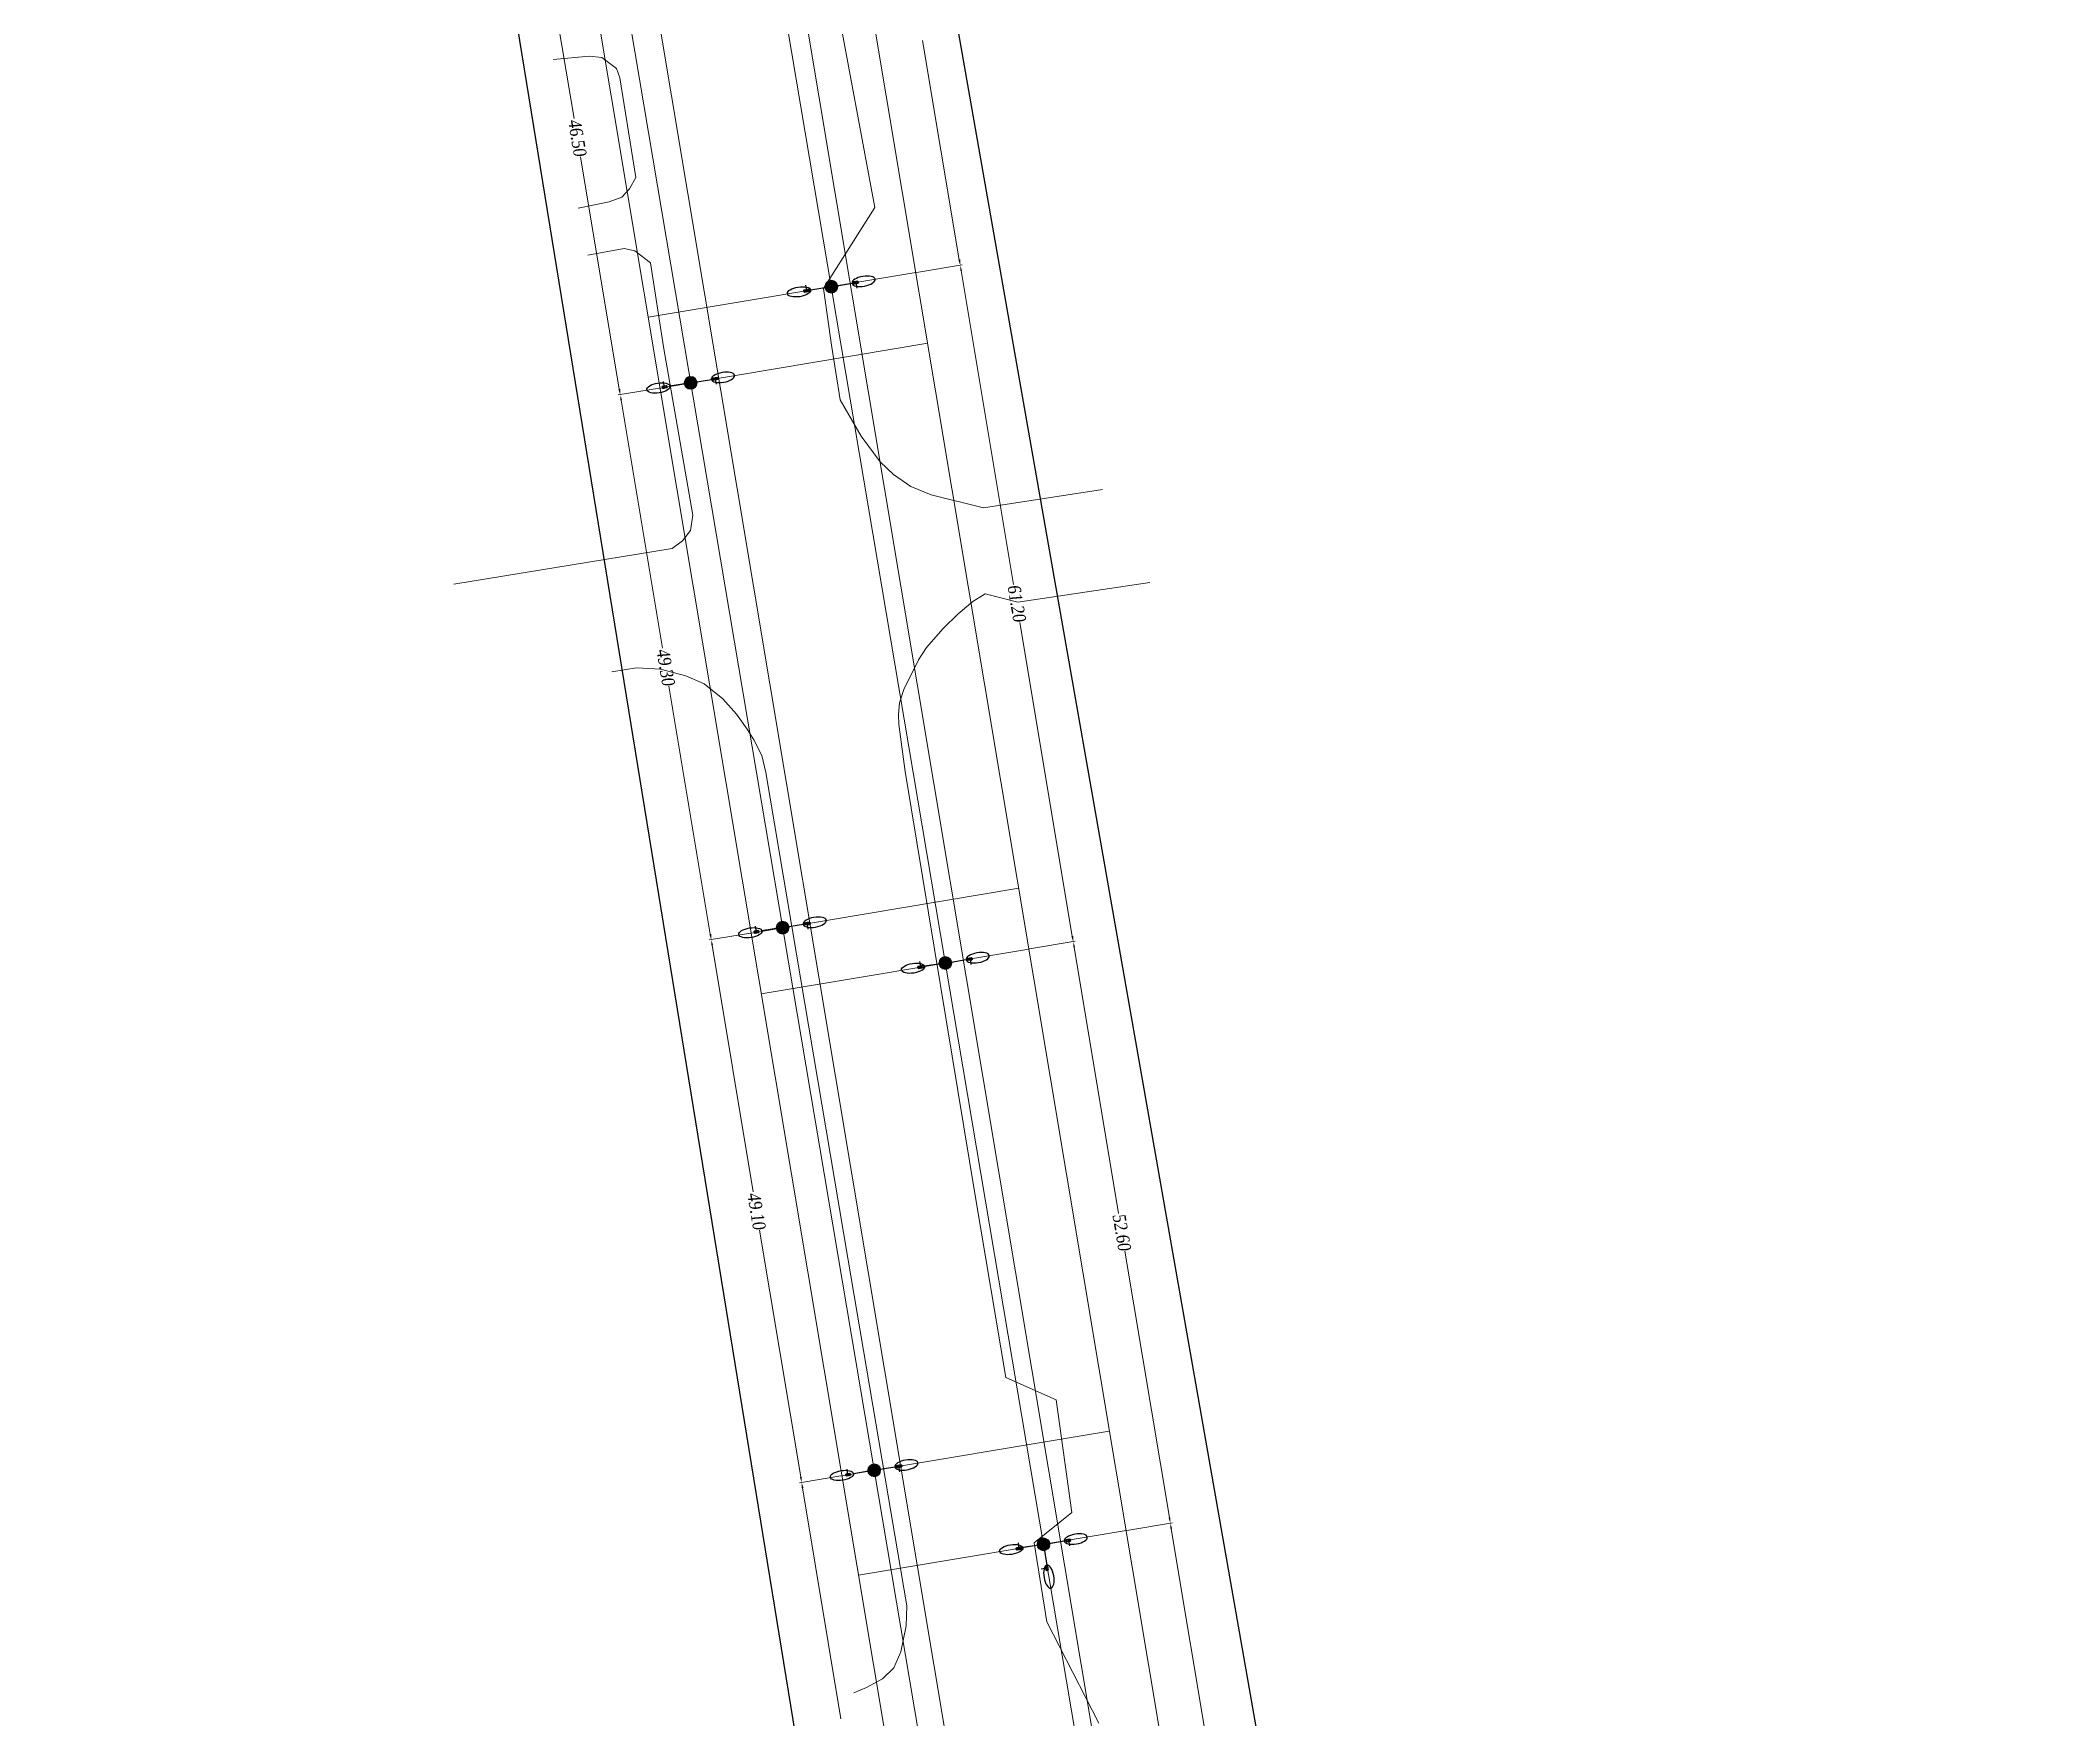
# Model space of a CAD drawing. Extents: x 2474 to 3317, y 1800 to 4862.
# Drawn here: x 2734.6 to 2914.8, y 3581.3 to 3731.2 of the extents above; entities that cross this region are included whole.
import ezdxf

# ---------------------------------------------------------------- set-up
doc = ezdxf.new("R2010")
doc.units = 0
doc.header["$MEASUREMENT"] = 0
for name, color, linetype in [('DLXLUM01', 2, 'Continuous'), ('DLXLUM02', 4, 'Continuous'), ('DLXLUM03', 3, 'Continuous'), ('DLXLUMEX', 2, 'Continuous'), ('DLXSCENE', 7, 'Continuous')]:
    doc.layers.add(name, color=color, linetype=linetype)
doc.layers.add('ОСВЕЩЕНИЕ', color=7, linetype='Continuous', lineweight=15)
doc.layers.add('ситуация', color=7, linetype='Continuous', lineweight=15)
doc.styles.add('стиль2', font='times.ttf', dxfattribs={"width": 0.85, "oblique": 5, "height": 1.15})

# ---------------------------------------------------------------- blocks, each defined once
blk = doc.blocks.new('*U76')
for p, q in [((0.16, 0.11), (-0.19, 0.06)), ((-0.19, 0.06), (0.16, 0.11)), ((-0.19, 0.06), (-0.16, -0.11)), ((-0.15, 0.06), (-0.19, 0.06)), ((-0.16, -0.11), (-0.19, 0.06)), ((-0.19, 0.06), (-0.15, 0.06)), ((0.2, 0.12), (-0.15, 0.06)), ((-0.15, 0.06), (0.2, 0.12)), ((-0.15, 0.06), (-0.12, -0.11)), ((-0.12, -0.11), (-0.15, 0.06)), ((0.16, 0.11), (0.2, 0.12)), ((0.2, 0.12), (0.16, 0.11)), ((0.19, -0.06), (0.16, 0.11)), ((0.16, 0.11), (0.19, -0.06)), ((0.23, -0.05), (0.2, 0.12)), ((0.2, 0.12), (0.23, -0.05)), ((-0.16, -0.11), (0.19, -0.06)), ((0.19, -0.06), (-0.16, -0.11)), ((-0.16, -0.11), (-0.12, -0.11)), ((-0.12, -0.11), (-0.16, -0.11)), ((-0.12, -0.11), (0.23, -0.05)), ((0.23, -0.05), (-0.12, -0.11)), ((0.19, -0.06), (0.23, -0.05)), ((0.23, -0.05), (0.19, -0.06))]:
    blk.add_line(p, q)
at = {"color": 1}
blk.add_line((0.04, 0.01), (0.12, -0.49), dxfattribs=at)
at = {"layer": 'DLXLUMEX', "color": 7}
blk.add_text('2', height=0.1, dxfattribs=at).set_placement((0, 0))
blk = doc.blocks.new('*U77')
for p, q in [((0.2, 0.12), (-0.31, 0.03)), ((-0.31, 0.03), (0.2, 0.12)), ((-0.27, 0.04), (-0.31, 0.03)), ((-0.31, 0.03), (-0.27, 0.04)), ((-0.31, 0.03), (-0.28, -0.13)), ((-0.28, -0.13), (-0.31, 0.03)), ((0.24, 0.13), (-0.27, 0.04)), ((-0.27, 0.04), (0.24, 0.13)), ((-0.27, 0.04), (-0.24, -0.13)), ((-0.24, -0.13), (-0.27, 0.04)), ((0.24, 0.13), (0.2, 0.12)), ((0.2, 0.12), (0.24, 0.13)), ((0.23, -0.05), (0.2, 0.12)), ((0.2, 0.12), (0.23, -0.05)), ((0.27, -0.04), (0.24, 0.13)), ((0.24, 0.13), (0.27, -0.04)), ((-0.28, -0.13), (0.23, -0.05)), ((0.23, -0.05), (-0.28, -0.13)), ((-0.24, -0.13), (-0.28, -0.13)), ((-0.28, -0.13), (-0.24, -0.13)), ((-0.24, -0.13), (0.27, -0.04)), ((0.27, -0.04), (-0.24, -0.13)), ((0.23, -0.05), (0.27, -0.04)), ((0.27, -0.04), (0.23, -0.05))]:
    blk.add_line(p, q)
at = {"color": 1}
blk.add_line((-0.04, -0.01), (-0.12, 0.49), dxfattribs=at)
at = {"layer": 'DLXLUMEX', "color": 7}
blk.add_text('1', height=0.1, dxfattribs=at).set_placement((0, 0))
blk = doc.blocks.new('*U79')
for p, q in [((0.06, 0.19), (-0.11, 0.16)), ((-0.11, 0.16), (0.06, 0.19)), ((-0.11, 0.16), (-0.06, -0.19)), ((-0.06, -0.19), (-0.11, 0.16)), ((-0.11, 0.16), (-0.11, 0.12)), ((-0.11, 0.12), (-0.11, 0.16)), ((0.06, 0.15), (-0.11, 0.12)), ((-0.11, 0.12), (0.06, 0.15)), ((-0.11, 0.12), (-0.05, -0.23)), ((-0.05, -0.23), (-0.11, 0.12)), ((0.11, -0.16), (0.06, 0.19)), ((0.06, 0.15), (0.06, 0.19)), ((0.06, 0.19), (0.11, -0.16)), ((0.06, 0.19), (0.06, 0.15)), ((0.12, -0.2), (0.06, 0.15)), ((0.06, 0.15), (0.12, -0.2)), ((-0.06, -0.19), (0.11, -0.16)), ((0.11, -0.16), (-0.06, -0.19)), ((-0.06, -0.19), (-0.05, -0.23)), ((-0.05, -0.23), (-0.06, -0.19)), ((-0.05, -0.23), (0.12, -0.2)), ((0.12, -0.2), (-0.05, -0.23)), ((0.11, -0.16), (0.12, -0.2)), ((0.12, -0.2), (0.11, -0.16))]:
    blk.add_line(p, q)
at = {"color": 1}
blk.add_line((0.01, -0.04), (-0.49, -0.12), dxfattribs=at)
at = {"layer": 'DLXLUMEX', "color": 7}
blk.add_text('3', height=0.1, dxfattribs=at).set_placement((0, 0))
blk = doc.blocks.new('*U80')
for p, q in [((0.24, 0.12), (-0.27, 0.04)), ((-0.27, 0.04), (0.24, 0.12)), ((-0.23, 0.05), (-0.27, 0.04)), ((-0.27, 0.04), (-0.23, 0.05)), ((-0.27, 0.04), (-0.24, -0.12)), ((-0.24, -0.12), (-0.27, 0.04)), ((0.28, 0.13), (-0.23, 0.05)), ((-0.23, 0.05), (0.28, 0.13)), ((-0.23, 0.05), (-0.21, -0.12)), ((-0.21, -0.12), (-0.23, 0.05)), ((0.24, 0.12), (0.28, 0.13)), ((0.28, 0.13), (0.24, 0.12)), ((0.27, -0.04), (0.24, 0.12)), ((0.24, 0.12), (0.27, -0.04)), ((0.31, -0.04), (0.28, 0.13)), ((0.28, 0.13), (0.31, -0.04)), ((-0.24, -0.12), (0.27, -0.04)), ((0.27, -0.04), (-0.24, -0.12)), ((-0.24, -0.12), (-0.21, -0.12)), ((-0.21, -0.12), (-0.24, -0.12)), ((-0.21, -0.12), (0.31, -0.04)), ((0.31, -0.04), (-0.21, -0.12)), ((0.27, -0.04), (0.31, -0.04)), ((0.31, -0.04), (0.27, -0.04))]:
    blk.add_line(p, q)
at = {"color": 1}
blk.add_line((0.04, 0.01), (0.12, -0.49), dxfattribs=at)
at = {"layer": 'DLXLUMEX', "color": 7}
blk.add_text('1', height=0.1, dxfattribs=at).set_placement((0, 0))
blk = doc.blocks.new('*U81')
for p, q in [((0.12, 0.11), (-0.23, 0.05)), ((-0.23, 0.05), (0.12, 0.11)), ((-0.23, 0.05), (-0.2, -0.12)), ((-0.19, 0.05), (-0.23, 0.05)), ((-0.23, 0.05), (-0.19, 0.05)), ((-0.2, -0.12), (-0.23, 0.05)), ((0.16, 0.11), (-0.19, 0.05)), ((-0.19, 0.05), (0.16, 0.11)), ((-0.19, 0.05), (-0.16, -0.11)), ((-0.16, -0.11), (-0.19, 0.05)), ((0.16, 0.11), (0.12, 0.11)), ((0.12, 0.11), (0.16, 0.11)), ((0.15, -0.06), (0.12, 0.11)), ((0.12, 0.11), (0.15, -0.06)), ((0.19, -0.05), (0.16, 0.11)), ((0.16, 0.11), (0.19, -0.05)), ((-0.2, -0.12), (0.15, -0.06)), ((0.15, -0.06), (-0.2, -0.12)), ((-0.16, -0.11), (-0.2, -0.12)), ((-0.2, -0.12), (-0.16, -0.11)), ((-0.16, -0.11), (0.19, -0.05)), ((0.19, -0.05), (-0.16, -0.11)), ((0.15, -0.06), (0.19, -0.05)), ((0.19, -0.05), (0.15, -0.06))]:
    blk.add_line(p, q)
at = {"color": 1}
blk.add_line((-0.04, -0.01), (-0.12, 0.49), dxfattribs=at)
at = {"layer": 'DLXLUMEX', "color": 7}
blk.add_text('2', height=0.1, dxfattribs=at).set_placement((0, 0))
blk = doc.blocks.new('*U82')
for p, q in [((0.16, 0.11), (-0.19, 0.06)), ((-0.19, 0.06), (0.16, 0.11)), ((-0.19, 0.06), (-0.16, -0.11)), ((-0.15, 0.06), (-0.19, 0.06)), ((-0.16, -0.11), (-0.19, 0.06)), ((-0.19, 0.06), (-0.15, 0.06)), ((0.2, 0.12), (-0.15, 0.06)), ((-0.15, 0.06), (0.2, 0.12)), ((-0.15, 0.06), (-0.12, -0.11)), ((-0.12, -0.11), (-0.15, 0.06)), ((0.16, 0.11), (0.2, 0.12)), ((0.2, 0.12), (0.16, 0.11)), ((0.19, -0.06), (0.16, 0.11)), ((0.16, 0.11), (0.19, -0.06)), ((0.23, -0.05), (0.2, 0.12)), ((0.2, 0.12), (0.23, -0.05)), ((-0.16, -0.11), (0.19, -0.06)), ((0.19, -0.06), (-0.16, -0.11)), ((-0.16, -0.11), (-0.12, -0.11)), ((-0.12, -0.11), (-0.16, -0.11)), ((-0.12, -0.11), (0.23, -0.05)), ((0.23, -0.05), (-0.12, -0.11)), ((0.19, -0.06), (0.23, -0.05)), ((0.23, -0.05), (0.19, -0.06))]:
    blk.add_line(p, q)
at = {"color": 1}
blk.add_line((0.04, 0.01), (0.12, -0.49), dxfattribs=at)
at = {"layer": 'DLXLUMEX', "color": 7}
blk.add_text('2', height=0.1, dxfattribs=at).set_placement((0, 0))
blk = doc.blocks.new('*U83')
for p, q in [((0.2, 0.12), (-0.31, 0.03)), ((-0.31, 0.03), (0.2, 0.12)), ((-0.27, 0.04), (-0.31, 0.03)), ((-0.31, 0.03), (-0.27, 0.04)), ((-0.31, 0.03), (-0.28, -0.13)), ((-0.28, -0.13), (-0.31, 0.03)), ((0.24, 0.13), (-0.27, 0.04)), ((-0.27, 0.04), (0.24, 0.13)), ((-0.27, 0.04), (-0.24, -0.13)), ((-0.24, -0.13), (-0.27, 0.04)), ((0.24, 0.13), (0.2, 0.12)), ((0.2, 0.12), (0.24, 0.13)), ((0.23, -0.05), (0.2, 0.12)), ((0.2, 0.12), (0.23, -0.05)), ((0.27, -0.04), (0.24, 0.13)), ((0.24, 0.13), (0.27, -0.04)), ((-0.28, -0.13), (0.23, -0.05)), ((0.23, -0.05), (-0.28, -0.13)), ((-0.24, -0.13), (-0.28, -0.13)), ((-0.28, -0.13), (-0.24, -0.13)), ((-0.24, -0.13), (0.27, -0.04)), ((0.27, -0.04), (-0.24, -0.13)), ((0.23, -0.05), (0.27, -0.04)), ((0.27, -0.04), (0.23, -0.05))]:
    blk.add_line(p, q)
at = {"color": 1}
blk.add_line((-0.04, -0.01), (-0.12, 0.49), dxfattribs=at)
at = {"layer": 'DLXLUMEX', "color": 7}
blk.add_text('1', height=0.1, dxfattribs=at).set_placement((0, 0))
blk = doc.blocks.new('*U84')
for p, q in [((0.24, 0.12), (-0.27, 0.04)), ((-0.27, 0.04), (0.24, 0.12)), ((-0.23, 0.05), (-0.27, 0.04)), ((-0.27, 0.04), (-0.23, 0.05)), ((-0.27, 0.04), (-0.24, -0.12)), ((-0.24, -0.12), (-0.27, 0.04)), ((0.28, 0.13), (-0.23, 0.05)), ((-0.23, 0.05), (0.28, 0.13)), ((-0.23, 0.05), (-0.21, -0.12)), ((-0.21, -0.12), (-0.23, 0.05)), ((0.24, 0.12), (0.28, 0.13)), ((0.28, 0.13), (0.24, 0.12)), ((0.27, -0.04), (0.24, 0.12)), ((0.24, 0.12), (0.27, -0.04)), ((0.31, -0.04), (0.28, 0.13)), ((0.28, 0.13), (0.31, -0.04)), ((-0.24, -0.12), (0.27, -0.04)), ((0.27, -0.04), (-0.24, -0.12)), ((-0.24, -0.12), (-0.21, -0.12)), ((-0.21, -0.12), (-0.24, -0.12)), ((-0.21, -0.12), (0.31, -0.04)), ((0.31, -0.04), (-0.21, -0.12)), ((0.27, -0.04), (0.31, -0.04)), ((0.31, -0.04), (0.27, -0.04))]:
    blk.add_line(p, q)
at = {"color": 1}
blk.add_line((0.04, 0.01), (0.12, -0.49), dxfattribs=at)
at = {"layer": 'DLXLUMEX', "color": 7}
blk.add_text('1', height=0.1, dxfattribs=at).set_placement((0, 0))
blk = doc.blocks.new('*U85')
for p, q in [((0.12, 0.11), (-0.23, 0.05)), ((-0.23, 0.05), (0.12, 0.11)), ((-0.23, 0.05), (-0.2, -0.12)), ((-0.19, 0.05), (-0.23, 0.05)), ((-0.23, 0.05), (-0.19, 0.05)), ((-0.2, -0.12), (-0.23, 0.05)), ((0.16, 0.11), (-0.19, 0.05)), ((-0.19, 0.05), (0.16, 0.11)), ((-0.19, 0.05), (-0.16, -0.11)), ((-0.16, -0.11), (-0.19, 0.05)), ((0.16, 0.11), (0.12, 0.11)), ((0.12, 0.11), (0.16, 0.11)), ((0.15, -0.06), (0.12, 0.11)), ((0.12, 0.11), (0.15, -0.06)), ((0.19, -0.05), (0.16, 0.11)), ((0.16, 0.11), (0.19, -0.05)), ((-0.2, -0.12), (0.15, -0.06)), ((0.15, -0.06), (-0.2, -0.12)), ((-0.16, -0.11), (-0.2, -0.12)), ((-0.2, -0.12), (-0.16, -0.11)), ((-0.16, -0.11), (0.19, -0.05)), ((0.19, -0.05), (-0.16, -0.11)), ((0.15, -0.06), (0.19, -0.05)), ((0.19, -0.05), (0.15, -0.06))]:
    blk.add_line(p, q)
at = {"color": 1}
blk.add_line((-0.04, -0.01), (-0.12, 0.49), dxfattribs=at)
at = {"layer": 'DLXLUMEX', "color": 7}
blk.add_text('2', height=0.1, dxfattribs=at).set_placement((0, 0))
blk = doc.blocks.new('*U86')
for p, q in [((0.16, 0.11), (-0.19, 0.06)), ((-0.19, 0.06), (0.16, 0.11)), ((-0.19, 0.06), (-0.16, -0.11)), ((-0.15, 0.06), (-0.19, 0.06)), ((-0.16, -0.11), (-0.19, 0.06)), ((-0.19, 0.06), (-0.15, 0.06)), ((0.2, 0.12), (-0.15, 0.06)), ((-0.15, 0.06), (0.2, 0.12)), ((-0.15, 0.06), (-0.12, -0.11)), ((-0.12, -0.11), (-0.15, 0.06)), ((0.16, 0.11), (0.2, 0.12)), ((0.2, 0.12), (0.16, 0.11)), ((0.19, -0.06), (0.16, 0.11)), ((0.16, 0.11), (0.19, -0.06)), ((0.23, -0.05), (0.2, 0.12)), ((0.2, 0.12), (0.23, -0.05)), ((-0.16, -0.11), (0.19, -0.06)), ((0.19, -0.06), (-0.16, -0.11)), ((-0.16, -0.11), (-0.12, -0.11)), ((-0.12, -0.11), (-0.16, -0.11)), ((-0.12, -0.11), (0.23, -0.05)), ((0.23, -0.05), (-0.12, -0.11)), ((0.19, -0.06), (0.23, -0.05)), ((0.23, -0.05), (0.19, -0.06))]:
    blk.add_line(p, q)
at = {"color": 1}
blk.add_line((0.04, 0.01), (0.12, -0.49), dxfattribs=at)
at = {"layer": 'DLXLUMEX', "color": 7}
blk.add_text('2', height=0.1, dxfattribs=at).set_placement((0, 0))
blk = doc.blocks.new('*U87')
for p, q in [((0.2, 0.12), (-0.31, 0.03)), ((-0.31, 0.03), (0.2, 0.12)), ((-0.27, 0.04), (-0.31, 0.03)), ((-0.31, 0.03), (-0.27, 0.04)), ((-0.31, 0.03), (-0.28, -0.13)), ((-0.28, -0.13), (-0.31, 0.03)), ((0.24, 0.13), (-0.27, 0.04)), ((-0.27, 0.04), (0.24, 0.13)), ((-0.27, 0.04), (-0.24, -0.13)), ((-0.24, -0.13), (-0.27, 0.04)), ((0.24, 0.13), (0.2, 0.12)), ((0.2, 0.12), (0.24, 0.13)), ((0.23, -0.05), (0.2, 0.12)), ((0.2, 0.12), (0.23, -0.05)), ((0.27, -0.04), (0.24, 0.13)), ((0.24, 0.13), (0.27, -0.04)), ((-0.28, -0.13), (0.23, -0.05)), ((0.23, -0.05), (-0.28, -0.13)), ((-0.24, -0.13), (-0.28, -0.13)), ((-0.28, -0.13), (-0.24, -0.13)), ((-0.24, -0.13), (0.27, -0.04)), ((0.27, -0.04), (-0.24, -0.13)), ((0.23, -0.05), (0.27, -0.04)), ((0.27, -0.04), (0.23, -0.05))]:
    blk.add_line(p, q)
at = {"color": 1}
blk.add_line((-0.04, -0.01), (-0.12, 0.49), dxfattribs=at)
at = {"layer": 'DLXLUMEX', "color": 7}
blk.add_text('1', height=0.1, dxfattribs=at).set_placement((0, 0))
blk = doc.blocks.new('*U88')
for p, q in [((0.24, 0.12), (-0.27, 0.04)), ((-0.27, 0.04), (0.24, 0.12)), ((-0.23, 0.05), (-0.27, 0.04)), ((-0.27, 0.04), (-0.23, 0.05)), ((-0.27, 0.04), (-0.24, -0.12)), ((-0.24, -0.12), (-0.27, 0.04)), ((0.28, 0.13), (-0.23, 0.05)), ((-0.23, 0.05), (0.28, 0.13)), ((-0.23, 0.05), (-0.21, -0.12)), ((-0.21, -0.12), (-0.23, 0.05)), ((0.24, 0.12), (0.28, 0.13)), ((0.28, 0.13), (0.24, 0.12)), ((0.27, -0.04), (0.24, 0.12)), ((0.24, 0.12), (0.27, -0.04)), ((0.31, -0.04), (0.28, 0.13)), ((0.28, 0.13), (0.31, -0.04)), ((-0.24, -0.12), (0.27, -0.04)), ((0.27, -0.04), (-0.24, -0.12)), ((-0.24, -0.12), (-0.21, -0.12)), ((-0.21, -0.12), (-0.24, -0.12)), ((-0.21, -0.12), (0.31, -0.04)), ((0.31, -0.04), (-0.21, -0.12)), ((0.27, -0.04), (0.31, -0.04)), ((0.31, -0.04), (0.27, -0.04))]:
    blk.add_line(p, q)
at = {"color": 1}
blk.add_line((0.04, 0.01), (0.12, -0.49), dxfattribs=at)
at = {"layer": 'DLXLUMEX', "color": 7}
blk.add_text('1', height=0.1, dxfattribs=at).set_placement((0, 0))
blk = doc.blocks.new('*U90')
for p, q in [((0.12, 0.11), (-0.23, 0.05)), ((-0.23, 0.05), (0.12, 0.11)), ((-0.19, 0.05), (-0.23, 0.05)), ((-0.23, 0.05), (-0.2, -0.12)), ((-0.23, 0.05), (-0.19, 0.05)), ((-0.2, -0.12), (-0.23, 0.05)), ((0.16, 0.11), (-0.19, 0.05)), ((-0.19, 0.05), (0.16, 0.11)), ((-0.19, 0.05), (-0.16, -0.11)), ((-0.16, -0.11), (-0.19, 0.05)), ((0.16, 0.11), (0.12, 0.11)), ((0.12, 0.11), (0.16, 0.11)), ((0.15, -0.06), (0.12, 0.11)), ((0.12, 0.11), (0.15, -0.06)), ((0.19, -0.05), (0.16, 0.11)), ((0.16, 0.11), (0.19, -0.05)), ((-0.2, -0.12), (0.15, -0.06)), ((0.15, -0.06), (-0.2, -0.12)), ((-0.16, -0.11), (-0.2, -0.12)), ((-0.2, -0.12), (-0.16, -0.11)), ((-0.16, -0.11), (0.19, -0.05)), ((0.19, -0.05), (-0.16, -0.11)), ((0.15, -0.06), (0.19, -0.05)), ((0.19, -0.05), (0.15, -0.06))]:
    blk.add_line(p, q)
at = {"color": 1}
blk.add_line((-0.04, -0.01), (-0.12, 0.49), dxfattribs=at)
at = {"layer": 'DLXLUMEX', "color": 7}
blk.add_text('2', height=0.1, dxfattribs=at).set_placement((0, 0))
blk = doc.blocks.new('*U218')
for p, q in [((2737.83, 3974.08), (2815.85, 3494.78)), ((2859.28, 3488.5), (2774.77, 3969.76))]:
    blk.add_line(p, q)

msp = doc.modelspace()

# ---------------------------------------------------------------- hatches: boundary and pattern name
at = {"layer": 'ОСВЕЩЕНИЕ', "linetype": 'Continuous', "lineweight": 18}
h = msp.add_hatch(color=7, dxfattribs=at)
edge = h.paths.add_edge_path()
edge.add_arc((2805.19, 3709.18), 0.572, 0, 360)
h = msp.add_hatch(color=7, dxfattribs=at)
edge = h.paths.add_edge_path()
edge.add_arc((2792.65, 3700.6), 0.572, 0, 360)
h = msp.add_hatch(color=7, dxfattribs=at)
edge = h.paths.add_edge_path()
edge.add_arc((2800.85, 3651.99), 0.572, 0, 360)
h = msp.add_hatch(color=7, dxfattribs=at)
edge = h.paths.add_edge_path()
edge.add_arc((2815.37, 3648.83), 0.572, 0, 360)
h = msp.add_hatch(color=7, dxfattribs=at)
edge = h.paths.add_edge_path()
edge.add_arc((2809.02, 3603.57), 0.572, 0, 360)
h = msp.add_hatch(color=7, dxfattribs=at)
edge = h.paths.add_edge_path()
edge.add_arc((2824.12, 3596.96), 0.572, 0, 360)

# ---------------------------------------------------------------- linework, layer by layer
at = {"layer": 'ОСВЕЩЕНИЕ', "color": 1, "linetype": 'Continuous'}
for p, q in [((2909.49, 3090.9), (2759.83, 3978.08)), ((2893.6, 3102.14), (2746.22, 3975.81))]:
    msp.add_line(p, q, dxfattribs=at)
at = {"layer": 'ОСВЕЩЕНИЕ', "color": 7, "linetype": 'Continuous', "lineweight": 18}
for centre in [(2805.19, 3709.18), (2805.19, 3709.18), (2792.65, 3700.6), (2792.65, 3700.6), (2800.85, 3651.99), (2800.85, 3651.99), (2815.37, 3648.83), (2815.37, 3648.83), (2809.02, 3603.57), (2809.02, 3603.57), (2824.12, 3596.96), (2824.12, 3596.96)]:
    msp.add_circle(centre, 0.572, dxfattribs=at)
at = {"layer": 'ситуация', "color": 4}
for p, q in [((3098.64, 1851.95), (2595.93, 4861.51)), ((3098.64, 1851.95), (2595.93, 4861.51)), ((3104.02, 1851.95), (2601.35, 4861.27)), ((3115.86, 1859.76), (2614.6, 4860.67)), ((3115.86, 1859.76), (2614.6, 4860.67)), ((3123.17, 1851.95), (2620.65, 4860.4)), ((3123.17, 1851.95), (2620.65, 4860.4)), ((2789.92, 3700.14), (2813.79, 3704.13)), ((2798.04, 3651.51), (2821.91, 3655.5)), ((2798.95, 3646.09), (2822.82, 3650.08)), ((2807.62, 3594.21), (2831.49, 3598.19))]:
    msp.add_line(p, q, dxfattribs=at)
at = {"layer": 'ситуация'}
for p, q in [((2778.78, 3744.92), (2782.25, 3724.18)), ((2816.61, 3711.59), (2813.34, 3731.14)), ((2786.28, 3700.04), (2782.82, 3720.77)), ((2812.8, 3710.45), (2816.87, 3711.13)), ((2812.8, 3710.45), (2816.87, 3711.13)), ((2816.77, 3710.61), (2821.45, 3682.6)), ((2789.86, 3700.13), (2786.18, 3699.52)), ((2789.86, 3700.13), (2786.18, 3699.52)), ((2786.44, 3699.05), (2790.14, 3676.94)), ((2826.69, 3651.23), (2822.01, 3679.23)), ((2794.4, 3651.41), (2790.71, 3673.53)), ((2797.98, 3651.5), (2794.31, 3650.89)), ((2797.98, 3651.5), (2794.31, 3650.89)), ((2794.57, 3650.43), (2798.23, 3628.41)), ((2822.88, 3650.09), (2826.95, 3650.77)), ((2822.88, 3650.09), (2826.95, 3650.77)), ((2826.85, 3650.24), (2830.82, 3626.48)), ((2802.47, 3602.98), (2798.8, 3625)), ((2835.36, 3599.35), (2831.39, 3623.11)), ((2806.05, 3603.07), (2802.37, 3602.46)), ((2806.05, 3603.07), (2802.37, 3602.46)), ((2802.63, 3602), (2806.04, 3581.4)), ((2831.55, 3598.2), (2835.62, 3598.88)), ((2831.55, 3598.2), (2835.62, 3598.88)), ((2835.52, 3598.36), (2839.72, 3573.16))]:
    msp.add_line(p, q, dxfattribs=at)
at = {"layer": 'ситуация', "linetype": 'Continuous', "lineweight": 18}
for p, q in [((2809.07, 3716.24), (2804.82, 3739.18)), ((2780.38, 3729.44), (2783.63, 3729.75)), ((2783.63, 3729.75), (2784.71, 3729.63)), ((2784.71, 3729.63), (2786.04, 3728.65)), ((2786.04, 3728.65), (2786.32, 3727.82)), ((2786.32, 3727.82), (2787.77, 3718.92)), ((2787.19, 3717.9), (2786.51, 3717.18)), ((2787.77, 3718.92), (2787.19, 3717.9)), ((2785.37, 3716.74), (2782.6, 3716.2)), ((2786.51, 3717.18), (2785.37, 3716.74)), ((2804.49, 3709.03), (2809.07, 3716.24)), ((2783.46, 3712), (2786.72, 3712.59)), ((2786.72, 3712.59), (2787.66, 3712.38)), ((2787.66, 3712.38), (2789.06, 3711.32)), ((2789.06, 3711.32), (2790.21, 3703.82)), ((2805.21, 3703.96), (2804.49, 3709.03)), ((2790.21, 3703.82), (2792.83, 3688.8)), ((2805.99, 3699.08), (2805.21, 3703.96)), ((2807.85, 3695.85), (2805.99, 3699.08)), ((2809.56, 3693.56), (2807.85, 3695.85)), ((2810.75, 3692.43), (2809.56, 3693.56)), ((2812.28, 3691.35), (2810.75, 3692.43)), ((2814.09, 3690.6), (2812.28, 3691.35)), ((2818.77, 3689.46), (2814.09, 3690.6)), ((2829.37, 3691.09), (2818.77, 3689.46)), ((2792.83, 3688.8), (2792.62, 3687.43)), ((2792.62, 3687.43), (2791.91, 3686.51)), ((2791, 3685.82), (2771.51, 3682.64)), ((2791.91, 3686.51), (2791, 3685.82)), ((2818.93, 3681.78), (2817.82, 3681.09)), ((2821.82, 3681.03), (2818.93, 3681.78)), ((2833.6, 3682.79), (2821.82, 3681.03)), ((2816.5, 3679.99), (2815.16, 3678.67)), ((2817.82, 3681.09), (2816.5, 3679.99)), ((2815.16, 3678.67), (2813.67, 3676.98)), ((2813.67, 3676.98), (2812.98, 3675.89)), ((2785.61, 3674.81), (2787.82, 3675.18)), ((2787.82, 3675.18), (2789.96, 3675.05)), ((2789.96, 3675.05), (2792.22, 3674.45)), ((2792.22, 3674.45), (2793.84, 3673.73)), ((2812.34, 3674.61), (2811.69, 3673.33)), ((2812.98, 3675.89), (2812.34, 3674.61)), ((2793.84, 3673.73), (2795.53, 3672.42)), ((2811.69, 3673.33), (2811.27, 3672.05)), ((2795.53, 3672.42), (2796.73, 3671.03)), ((2796.73, 3671.03), (2797.68, 3669.71)), ((2811.27, 3672.05), (2811.19, 3671)), ((2811.19, 3671), (2811.22, 3670.12)), ((2797.68, 3669.71), (2798.27, 3668.76)), ((2811.22, 3670.12), (2811.78, 3665.91)), ((2798.27, 3668.76), (2799.01, 3667.35)), ((2799.01, 3667.35), (2799.34, 3665.84)), ((2799.34, 3665.84), (2806.67, 3622.49)), ((2811.78, 3665.91), (2818.04, 3627.91)), ((2818.04, 3627.91), (2820.75, 3611.85)), ((2806.67, 3622.49), (2811.94, 3591.49)), ((2820.75, 3611.85), (2825.25, 3609.87)), ((2825.25, 3609.87), (2826.65, 3599.82)), ((2826.65, 3599.82), (2823.29, 3597.09)), ((2823.29, 3597.09), (2824.41, 3590.05)), ((2811.94, 3591.49), (2811.88, 3589.69)), ((2824.41, 3590.05), (2829.06, 3581)), ((2811.88, 3589.69), (2811.4, 3587.36)), ((2811.4, 3587.36), (2810.78, 3585.95)), ((2809.76, 3584.98), (2808.34, 3584.19)), ((2810.78, 3585.95), (2809.76, 3584.98)), ((2808.34, 3584.19), (2807.19, 3583.71))]:
    msp.add_line(p, q, dxfattribs=at)
at = {"layer": 'ситуация', "color": 1}
for p, q in [((2788.87, 3706.45), (2812.74, 3710.44)), ((2806.11, 3603.08), (2829.98, 3607.07))]:
    msp.add_line(p, q, dxfattribs=at)
at = {"layer": 'ситуация', "color": 0, "lineweight": 25}
for p, q in [((2805.19, 3709.18), (2803.34, 3708.88)), ((2805.19, 3709.18), (2807.04, 3709.49)), ((2792.65, 3700.6), (2790.8, 3700.31)), ((2792.65, 3700.6), (2794.5, 3700.91)), ((2800.85, 3651.99), (2799, 3651.7)), ((2800.85, 3651.99), (2802.7, 3652.3)), ((2815.37, 3648.83), (2813.52, 3648.54)), ((2815.37, 3648.83), (2817.22, 3649.14)), ((2809.02, 3603.57), (2807.17, 3603.27)), ((2809.02, 3603.57), (2810.87, 3603.88)), ((2824.12, 3596.96), (2822.27, 3596.67)), ((2824.12, 3596.96), (2825.97, 3597.27)), ((2824.12, 3596.96), (2824.43, 3595.11))]:
    msp.add_line(p, q, dxfattribs=at)
for centre in [(2802.31, 3708.72), (2789.77, 3700.14), (2797.97, 3651.53), (2812.49, 3648.37), (2806.14, 3603.11), (2821.24, 3596.5)]:
    msp.add_ellipse(centre, major_axis=(-1.03, -0.16), ratio=0.418921, dxfattribs=at)
at = {"layer": 'ситуация', "color": 0, "lineweight": 25, "extrusion": (0, 0, -1)}
for centre, major_axis in [((2808.07, 3709.66), (1.03, 0.18)), ((2795.52, 3701.09), (1.03, 0.18)), ((2803.72, 3652.47), (1.03, 0.18)), ((2818.25, 3649.31), (1.03, 0.18)), ((2811.89, 3604.05), (1.03, 0.18)), ((2827, 3597.44), (1.03, 0.18)), ((2824.6, 3594.09), (0.18, -1.03))]:
    msp.add_ellipse(centre, major_axis=major_axis, ratio=0.418921, dxfattribs=at)
at = {"layer": 'ситуация'}
for points in [[(2816.69, 3711.61), (2816.52, 3711.58), (2816.69, 3711.1)], [(2816.85, 3710.62), (2816.69, 3710.59), (2816.69, 3711.1)], [(2786.36, 3700.05), (2786.2, 3700.02), (2786.36, 3699.54)], [(2786.53, 3699.07), (2786.36, 3699.04), (2786.36, 3699.54)], [(2794.48, 3651.43), (2794.32, 3651.4), (2794.48, 3650.92)], [(2826.77, 3651.24), (2826.61, 3651.22), (2826.77, 3650.74)], [(2794.65, 3650.44), (2794.48, 3650.41), (2794.48, 3650.92)], [(2826.94, 3650.26), (2826.77, 3650.23), (2826.77, 3650.74)], [(2802.55, 3602.99), (2802.39, 3602.97), (2802.55, 3602.49)], [(2802.71, 3602.01), (2802.55, 3601.98), (2802.55, 3602.49)], [(2835.44, 3599.36), (2835.27, 3599.33), (2835.44, 3598.85)], [(2835.6, 3598.37), (2835.44, 3598.35), (2835.44, 3598.85)]]:
    msp.add_solid(points, dxfattribs=at)

# ---------------------------------------------------------------- block references
at = {"layer": 'DLXLUM01'}
for name, p in [('*U87', (2803.04, 3708.83)), ('*U88', (2794.79, 3700.96)), ('*U84', (2802.99, 3652.35)), ('*U83', (2813.22, 3648.48)), ('*U80', (2811.16, 3603.92)), ('*U77', (2822, 3596.6))]:
    msp.add_blockref(name, p, dxfattribs=at)
at = {"layer": 'DLXLUM02'}
for name, p in [('*U86', (2807.35, 3709.54)), ('*U90', (2790.35, 3700.23)), ('*U85', (2798.55, 3651.62)), ('*U82', (2817.53, 3649.19)), ('*U81', (2806.72, 3603.19)), ('*U76', (2826.31, 3597.31))]:
    msp.add_blockref(name, p, dxfattribs=at)
at = {"layer": 'DLXLUM03'}
msp.add_blockref('*U79', (2824.41, 3594.87), dxfattribs=at)
at = {"layer": 'DLXSCENE'}
msp.add_blockref('*U218', (0, 0), dxfattribs=at)

# ---------------------------------------------------------------- texts
at = {"layer": 'ситуация', "style": 'стиль2', "oblique": 5, "width": 0.85}
for s, rotation, p in [('46.50', 279.483, (2781.7, 3724.02)), ('61.20', 279.483, (2820.9, 3682.48)), ('49.30', 279.483, (2789.59, 3676.78)), ('49.10', 279.4551, (2797.69, 3628.25)), ('52.60', 279.483, (2830.27, 3626.36))]:
    msp.add_text(s, height=1.15, rotation=rotation, dxfattribs=at).set_placement(p)

doc.saveas('drawing.dxf')
